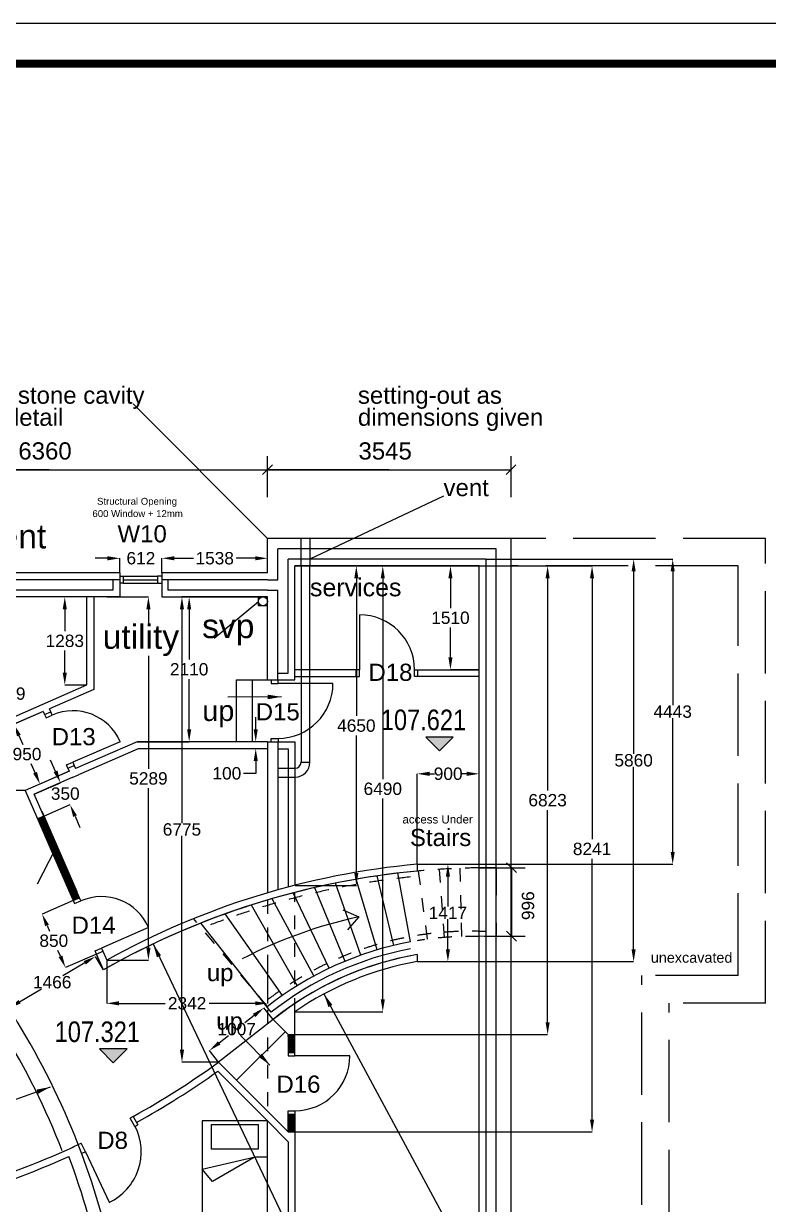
# Model space of a CAD drawing. Header units: millimetres. Extents: x 0 to 51125, y 837 to 28055.
# Drawn here: x 28998 to 39841, y 10417 to 27609 of the extents above; entities that cross this region are included whole.
import ezdxf

# ---------------------------------------------------------------- set-up
doc = ezdxf.new("R2010")
doc.units = ezdxf.units.MM
for name, pattern in [('DASHDOT', [16, 12, -4]), ('DOT', [16, 4, -4, 4, -4]), ('HIDDEN', [16, 2, -2, 2, -2, 2, -2, 2, -2])]:
    doc.linetypes.add(name, pattern=pattern)
for name, color, linetype, true_color in [('1', 7, 'Continuous', 0xffffff), ('NEW_LGF', 7, 'Continuous', 0xffffff), ('Spot Heights', 7, 'Continuous', 0xffffff)]:
    doc.layers.add(name, color=color, linetype=linetype, true_color=true_color)
for name, color, linetype in [('Bathrooms', 7, 'Continuous'), ('Dimensions2', 230, 'Continuous'), ('Services', 230, 'Continuous'), ('TitleBlock', 7, 'Continuous')]:
    doc.layers.add(name, color=color, linetype=linetype)
doc.styles.add('ARIALN', font='ARIALN.TTF', dxfattribs={"height": 0.2})
doc.styles.add('Roman', font='romans')
doc.styles.get("Standard").update_dxf_attribs({"font": 'arial.ttf'})
doc.dimstyles.new('Arch', dxfattribs={"dimtxt": 180, "dimasz": 180, "dimexe": 0.18, "dimexo": 0.0625, "dimgap": 2, "dimtad": 0, "dimtih": 1, "dimtoh": 1, "dimdec": 0, "dimzin": 0, "dimdsep": 46, "dimtxsty": 'Standard', "dimcen": 0.09, "dimadec": 0, "dimazin": 0, "dimtfac": 1, "dimtdec": 4, "dimtofl": 0, "dimtmove": 0, "dimatfit": 3, "dimfxl": 1, "dimtolj": 1, "dimtzin": 0, "dimarcsym": 0})
doc.dimstyles.new('ISO-25', dxfattribs={"dimtxt": 2.5, "dimasz": 2.5, "dimexe": 1.25, "dimexo": 0.625, "dimtad": 1, "dimtxsty": 'Standard', "dimcen": 2.5, "dimadec": 0, "dimazin": 0, "dimtfac": 1, "dimtmove": 0, "dimatfit": 3, "dimfxl": 1, "dimarcsym": 0})

# ---------------------------------------------------------------- blocks, each defined once
blk = doc.blocks.new('6CC99277')
at = {"layer": 'Spot Heights', "linetype": 'Continuous', "ltscale": 100}
blk.add_hatch(color=15, dxfattribs=at).paths.add_polyline_path([(776, 200), (1176, 200), (976, 0)])
at = {"layer": 'Spot Heights', "color": 2, "linetype": 'Continuous', "ltscale": 100}
for p, q in [((776, 200), (976, 0)), ((1176, 200), (776, 200)), ((976, 0), (1176, 200))]:
    blk.add_line(p, q, dxfattribs=at)
at = {"layer": 'Spot Heights', "color": 15, "linetype": 'Continuous', "ltscale": 100, "style": 'ARIALN'}
blk.add_text('107.321', height=300, rotation=359.9494, dxfattribs=at).set_placement((122, 301))
blk = doc.blocks.new('8D348670')
at = {"layer": 'Spot Heights', "linetype": 'Continuous', "ltscale": 100}
blk.add_hatch(color=15, dxfattribs=at).paths.add_polyline_path([(776, 200), (1176, 200), (976, 0)])
at = {"layer": 'Spot Heights', "color": 2, "linetype": 'Continuous', "ltscale": 100}
for p, q in [((776, 200), (976, 0)), ((1176, 200), (776, 200)), ((976, 0), (1176, 200))]:
    blk.add_line(p, q, dxfattribs=at)
at = {"layer": 'Spot Heights', "color": 15, "linetype": 'Continuous', "ltscale": 100, "style": 'ARIALN'}
blk.add_text('107.621', height=300, rotation=359.9494, dxfattribs=at).set_placement((122, 301))
blk = doc.blocks.new('52ED8204')
at = {"layer": 'NEW_LGF', "color": 3, "linetype": 'Continuous', "ltscale": 100}
for p, q in [((0, 292), (229, 191)), ((229, 191), (68, 0))]:
    blk.add_line(p, q, dxfattribs=at)
blk = doc.blocks.new('67AC3639')
at = {"layer": '1', "color": 1, "linetype": 'DOT', "ltscale": 100}
for p, q in [((3700, 1860), (3950, 1861)), ((3700, 860), (3700, 1860)), ((3950, 1861), (3950, 865)), ((3950, 865), (3700, 860))]:
    blk.add_line(p, q, dxfattribs=at)
at = {"layer": '1', "color": 2, "linetype": 'Continuous', "ltscale": 100}
blk.add_line((0, 1188), (832, 0), dxfattribs=at)
at = {"layer": '1', "color": 1, "linetype": 'DOT', "ltscale": 100}
for start, end in [(89.559, 90.8145), (89.559, 90.8145), (88.3032, 88.4791), (88.3032, 88.4791)]:
    blk.add_arc((3862, -9547), 11409, start, end, dxfattribs=at)
blk = doc.blocks.new('210E661A')
at = {"layer": 'NEW_LGF', "color": 2, "linetype": 'Continuous', "ltscale": 100}
for p, q in [((2561, 909), (2257, 1938)), ((2803, 973), (2560, 1987)), ((3047, 1025), (2863, 2027)), ((1861, 641), (1340, 1737)), ((1647, 1814), (2090, 742)), ((2323, 832), (1953, 1881)), ((1397, 388), (733, 1559)), ((1638, 528), (1030, 1651)), ((1017, 0), (0, 1291))]:
    blk.add_line(p, q, dxfattribs=at)
for radius, start in [(4780, 100.496), (4780, 100.496), (4680, 100.7229), (4680, 100.7229)]:
    blk.add_arc((3915, -3676), radius, start, 128.236, dxfattribs=at)
blk = doc.blocks.new('64B1ADD3')
at = {"layer": 'NEW_LGF', "color": 2, "linetype": 'Continuous', "ltscale": 100}
for p, q in [((792, 883), (0, 261)), ((260, 0), (968, 705))]:
    blk.add_line(p, q, dxfattribs=at)
blk = doc.blocks.new('CF24E456')
at = {"layer": 'NEW_LGF', "color": 2, "linetype": 'Continuous', "ltscale": 100}
for p, q in [((0, 0), (0, 900)), ((0, 900), (425, 900)), ((225, 900), (225, 0))]:
    blk.add_line(p, q, dxfattribs=at)
blk = doc.blocks.new('D0E2C167')
at = {"layer": 'NEW_LGF', "color": 1, "linetype": 'HIDDEN', "ltscale": 100}
for p, q in [((399, 48), (322, 1038)), ((649, 61), (624, 1054)), ((150, 22), (20, 1017))]:
    blk.add_line(p, q, dxfattribs=at)
for centre, radius, start, end in [((1062, -10347), 11409, 90.8145, 95.3421), ((1062, -10347), 11409, 90.8145, 95.3421), ((771, -4718), 4780, 88.4186, 99.2794), ((771, -4718), 4780, 88.4186, 99.2794)]:
    blk.add_arc(centre, radius, start, end, dxfattribs=at)
blk = doc.blocks.new('3A1BD571')
at = {"layer": 'NEW_LGF', "color": 2, "linetype": 'Continuous', "ltscale": 100}
for radius in [10846, 10846, 11096, 11096]:
    blk.add_arc((-9235, -3934), radius, 21.2685, 31.6241, dxfattribs=at)
blk = doc.blocks.new('2B36C94F')
at = {"layer": 'NEW_LGF', "color": 3, "linetype": 'Continuous', "ltscale": 100}
for p, q in [((890, 100), (0, 100)), ((0, 0), (890, 0)), ((890, 0), (890, 100)), ((1790, 0), (1790, 100)), ((1790, 100), (2680, 100)), ((2680, 0), (1790, 0))]:
    blk.add_line(p, q, dxfattribs=at)
blk = doc.blocks.new('5938C949')
at = {"layer": 'NEW_LGF', "color": 1, "linetype": 'HIDDEN', "ltscale": 100}
for p, q in [((400, 1449), (400, 3187)), ((0, 3076), (0, 0))]:
    blk.add_line(p, q, dxfattribs=at)
blk = doc.blocks.new('FBBECF31')
at = {"layer": 'NEW_LGF', "color": 2, "linetype": 'Continuous', "ltscale": 100}
for p, q in [((802, 1250), (758, 1226)), ((826, 1103), (758, 1226)), ((826, 1103), (870, 1128)), ((0, 840), (45, 861)), ((105, 734), (45, 861)), ((105, 734), (50, 709))]:
    blk.add_line(p, q, dxfattribs=at)
at = {"layer": 'NEW_LGF', "color": 4, "linetype": 'Continuous', "ltscale": 100}
blk.add_line((105, 734), (448, 0), dxfattribs=at)
at = {"layer": 'NEW_LGF', "color": 2, "linetype": 'Continuous', "ltscale": 100}
blk.add_arc((105, 734), 811, 295.0515, 27.0926, dxfattribs=at)
blk.add_arc((105, 734), 811, 295.0515, 27.0926, dxfattribs=at)
blk = doc.blocks.new('7E48B410')
at = {"layer": 'NEW_LGF', "color": 2, "linetype": 'Continuous', "ltscale": 100}
blk.add_line((6, 3), (0, 0), dxfattribs=at)
blk = doc.blocks.new('*D85')
at = {"layer": 'Defpoints', "color": 0}
for p in [(29284, 17594), (29663, 16723), (29236, 16537)]:
    blk.add_point(p, dxfattribs=at)
at = {"layer": 'Dimensions2', "color": 0, "lineweight": -2}
for p, q in [((29284, 17594), (28857, 17407)), ((28929, 17242), (28985, 17114)), ((29164, 16702), (29108, 16830)), ((29663, 16723), (29236, 16537))]:
    blk.add_line(p, q, dxfattribs=at)
at = {"layer": 'Dimensions2', "color": 0}
for points in [[(28956, 17254), (28901, 17231), (28857, 17408)], [(29137, 16690), (29192, 16714), (29236, 16537)]]:
    blk.add_solid(points, dxfattribs=at)
at = {"layer": 'Dimensions2', "color": 0, "insert": (29047, 16972), "char_height": 180, "attachment_point": 5}
blk.add_mtext('\\A1;950', dxfattribs=at)
blk = doc.blocks.new('*D86')
at = {"layer": 'Defpoints', "color": 0}
for p in [(29919, 19262), (29597, 17979), (29919, 17979)]:
    blk.add_point(p, dxfattribs=at)
at = {"layer": 'Dimensions2', "color": 0, "lineweight": -2}
for p, q in [((29919, 19262), (29597, 19262)), ((29597, 19082), (29597, 18763)), ((29597, 18159), (29597, 18479)), ((29919, 17979), (29597, 17979))]:
    blk.add_line(p, q, dxfattribs=at)
at = {"layer": 'Dimensions2', "color": 0}
for points in [[(29627, 19082), (29567, 19082), (29597, 19262)], [(29567, 18159), (29627, 18159), (29597, 17979)]]:
    blk.add_solid(points, dxfattribs=at)
at = {"layer": 'Dimensions2', "color": 0, "insert": (29597, 18621), "char_height": 180, "attachment_point": 5}
blk.add_mtext('\\A1;1283', dxfattribs=at)
blk = doc.blocks.new('*D90')
at = {"layer": 'Defpoints', "color": 0}
for p in [(32377, 17052), (32549, 17152), (32549, 17052)]:
    blk.add_point(p, dxfattribs=at)
at = {"layer": 'Dimensions2', "color": 0, "lineweight": -2}
for p, q in [((32377, 17332), (32377, 17512)), ((32549, 17152), (32377, 17152)), ((32549, 17052), (32377, 17052)), ((32377, 16872), (32377, 16692)), ((32377, 16692), (32197, 16692))]:
    blk.add_line(p, q, dxfattribs=at)
at = {"layer": 'Dimensions2', "color": 0}
for points in [[(32347, 17332), (32407, 17332), (32377, 17152)], [(32407, 16872), (32347, 16872), (32377, 17052)]]:
    blk.add_solid(points, dxfattribs=at)
at = {"layer": 'Dimensions2', "color": 0, "insert": (31957, 16692), "char_height": 180, "attachment_point": 5}
blk.add_mtext('\\A1;100', dxfattribs=at)
blk = doc.blocks.new('*D105')
at = {"layer": 'Defpoints', "color": 0}
for p in [(31011, 19824), (30399, 19612), (31011, 19612)]:
    blk.add_point(p, dxfattribs=at)
at = {"layer": 'Services', "color": 0, "lineweight": -2}
for p, q in [((30219, 19824), (30039, 19824)), ((30399, 19612), (30399, 19824)), ((31011, 19612), (31011, 19824)), ((31191, 19824), (31371, 19824))]:
    blk.add_line(p, q, dxfattribs=at)
at = {"layer": 'Services', "color": 0}
for points in [[(30219, 19794), (30219, 19854), (30399, 19824)], [(31191, 19854), (31191, 19794), (31011, 19824)]]:
    blk.add_solid(points, dxfattribs=at)
at = {"layer": 'Services', "color": 0, "insert": (30705, 19824), "char_height": 180, "attachment_point": 5}
blk.add_mtext('\\A1;612', dxfattribs=at)
blk = doc.blocks.new('*D106')
at = {"layer": 'Defpoints', "color": 0}
for p in [(32549, 19824), (31011, 19612), (32549, 19612)]:
    blk.add_point(p, dxfattribs=at)
at = {"layer": 'Services', "color": 0, "lineweight": -2}
for p, q in [((31011, 19612), (31011, 19824)), ((31191, 19824), (31470, 19824)), ((32369, 19824), (32090, 19824)), ((32549, 19612), (32549, 19824))]:
    blk.add_line(p, q, dxfattribs=at)
at = {"layer": 'Services', "color": 0}
for points in [[(31191, 19854), (31191, 19794), (31011, 19824)], [(32369, 19794), (32369, 19854), (32549, 19824)]]:
    blk.add_solid(points, dxfattribs=at)
at = {"layer": 'Services', "color": 0, "insert": (31780, 19824), "char_height": 180, "attachment_point": 5}
blk.add_mtext('\\A1;1538', dxfattribs=at)
blk = doc.blocks.new('*D118')
at = {"layer": 'Defpoints', "color": 0}
for p in [(29919, 19262), (28745, 16443), (29022, 16443)]:
    blk.add_point(p, dxfattribs=at)
at = {"layer": 'Dimensions2', "color": 0, "lineweight": -2}
for p, q in [((29919, 19262), (28745, 19262)), ((28745, 19082), (28745, 17995)), ((28745, 16623), (28745, 17711)), ((29022, 16443), (28745, 16443))]:
    blk.add_line(p, q, dxfattribs=at)
at = {"layer": 'Dimensions2', "color": 0}
for points in [[(28775, 19082), (28715, 19082), (28745, 19262)], [(28715, 16623), (28775, 16623), (28745, 16443)]]:
    blk.add_solid(points, dxfattribs=at)
at = {"layer": 'Dimensions2', "color": 0, "insert": (28745, 17853), "char_height": 180, "attachment_point": 5}
blk.add_mtext('\\A1;2819', dxfattribs=at)
blk = doc.blocks.new('*D122')
at = {"layer": 'Defpoints', "color": 0}
for p in [(35629, 19712), (35212, 18202), (35629, 18202)]:
    blk.add_point(p, dxfattribs=at)
at = {"layer": 'Dimensions2', "color": 0, "lineweight": -2}
for p, q in [((35629, 19712), (35211, 19712)), ((35212, 19532), (35212, 19099)), ((35212, 18382), (35212, 18815)), ((35629, 18202), (35211, 18202))]:
    blk.add_line(p, q, dxfattribs=at)
at = {"layer": 'Dimensions2', "color": 0}
for points in [[(35242, 19532), (35182, 19532), (35212, 19712)], [(35182, 18382), (35242, 18382), (35212, 18202)]]:
    blk.add_solid(points, dxfattribs=at)
at = {"layer": 'Dimensions2', "color": 0, "insert": (35212, 18957), "char_height": 180, "attachment_point": 5}
blk.add_mtext('\\A1;1510', dxfattribs=at)
blk = doc.blocks.new('*D128')
at = {"layer": 'Defpoints', "color": 0}
for p in [(31011, 19262), (30649, 17152), (31408, 17152)]:
    blk.add_point(p, dxfattribs=at)
at = {"layer": 'Dimensions2', "color": 0, "lineweight": -2}
for p, q in [((31011, 19262), (31408, 19262)), ((31408, 19082), (31408, 18349)), ((31408, 17332), (31408, 18065)), ((30649, 17152), (31408, 17152))]:
    blk.add_line(p, q, dxfattribs=at)
at = {"layer": 'Dimensions2', "color": 0}
for points in [[(31438, 19082), (31378, 19082), (31408, 19262)], [(31378, 17332), (31438, 17332), (31408, 17152)]]:
    blk.add_solid(points, dxfattribs=at)
at = {"layer": 'Dimensions2', "color": 0, "insert": (31408, 18207), "char_height": 180, "attachment_point": 5}
blk.add_mtext('\\A1;2110', dxfattribs=at)
blk = doc.blocks.new('Architectural Title Block')
blk.add_line((34.5, 23), (0, 23))
at = {"const_width": 0.1}
blk.add_lwpolyline([(1.5, 0.5), (33, 0.5, 0.4142136), (34, 1.5), (34, 21.5, 0.4142136), (33, 22.5), (1.5, 22.5, 0.4142136), (0.5, 21.5), (0.5, 1.5, 0.4142136)], format="xyb", close=True, dxfattribs=at)
at = {"color": 0, "style": 'Roman', "flags": 8}
for tag, p in [('FNAME', (-0.05, 6)), ('REVDATE', (-0.05, 3)), ('USER', (-0.05, 0))]:
    blk.add_attdef(tag, p, '', height=0.15, rotation=90, dxfattribs=at)
blk = doc.blocks.new('*D141')
at = {"layer": 'Defpoints', "color": 0}
for p in [(29719, 14842), (30059, 14062), (29606, 13865)]:
    blk.add_point(p, dxfattribs=at)
at = {"layer": 'Dimensions2', "color": 0, "lineweight": -2}
for p, q in [((29719, 14842), (29267, 14644)), ((29339, 14479), (29375, 14397)), ((29534, 14030), (29498, 14113)), ((30059, 14062), (29606, 13865))]:
    blk.add_line(p, q, dxfattribs=at)
at = {"layer": 'Dimensions2', "color": 0}
for points in [[(29366, 14491), (29311, 14467), (29267, 14644)], [(29507, 14018), (29562, 14042), (29606, 13865)]]:
    blk.add_solid(points, dxfattribs=at)
at = {"layer": 'Dimensions2', "color": 0, "insert": (29437, 14255), "char_height": 180, "attachment_point": 5}
blk.add_mtext('\\A1;850', dxfattribs=at)
blk = doc.blocks.new('*D143')
at = {"layer": 'Defpoints', "color": 0}
for p in [(29153, 16391), (29674, 16236), (29293, 16070)]:
    blk.add_point(p, dxfattribs=at)
at = {"layer": 'Dimensions2', "color": 0, "lineweight": -2}
for p, q in [((29462, 16722), (29391, 16887)), ((29153, 16391), (29535, 16557)), ((29293, 16070), (29674, 16237)), ((29746, 16071), (29818, 15906))]:
    blk.add_line(p, q, dxfattribs=at)
at = {"layer": 'Dimensions2', "color": 0}
for points in [[(29435, 16710), (29490, 16734), (29534, 16557)], [(29774, 16083), (29719, 16059), (29674, 16236)]]:
    blk.add_solid(points, dxfattribs=at)
at = {"layer": 'Dimensions2', "color": 0, "insert": (29604, 16397), "char_height": 180, "attachment_point": 5}
blk.add_mtext('\\A1;350', dxfattribs=at)
blk = doc.blocks.new('*D144')
at = {"layer": 'Defpoints', "color": 0}
for p in [(32949, 19712), (32949, 15062), (33842, 15062)]:
    blk.add_point(p, dxfattribs=at)
at = {"layer": 'Dimensions2', "color": 0, "lineweight": -2}
for p, q in [((32949, 19712), (33842, 19712)), ((33842, 19532), (33842, 17529)), ((33842, 15242), (33842, 17245)), ((32949, 15062), (33842, 15062))]:
    blk.add_line(p, q, dxfattribs=at)
at = {"layer": 'Dimensions2', "color": 0}
for points in [[(33872, 19532), (33812, 19532), (33842, 19712)], [(33812, 15242), (33872, 15242), (33842, 15062)]]:
    blk.add_solid(points, dxfattribs=at)
at = {"layer": 'Dimensions2', "color": 0, "insert": (33842, 17387), "char_height": 180, "attachment_point": 5}
blk.add_mtext('\\A1;4650', dxfattribs=at)
blk = doc.blocks.new('*D145')
at = {"layer": 'Defpoints', "color": 0}
for p in [(32949, 19712), (32949, 13222), (34227, 13222)]:
    blk.add_point(p, dxfattribs=at)
at = {"layer": 'Dimensions2', "color": 0, "lineweight": -2}
for p, q in [((32949, 19712), (34227, 19712)), ((34227, 19532), (34227, 16609)), ((34227, 13402), (34227, 16325)), ((32949, 13222), (34227, 13222))]:
    blk.add_line(p, q, dxfattribs=at)
at = {"layer": 'Dimensions2', "color": 0}
for points in [[(34257, 19532), (34197, 19532), (34227, 19712)], [(34197, 13402), (34257, 13402), (34227, 13222)]]:
    blk.add_solid(points, dxfattribs=at)
at = {"layer": 'Dimensions2', "color": 0, "insert": (34227, 16467), "char_height": 180, "attachment_point": 5}
blk.add_mtext('\\A1;6490', dxfattribs=at)
blk = doc.blocks.new('*D146')
at = {"layer": 'Defpoints', "color": 0}
for p in [(32949, 19712), (32949, 12889), (36627, 12889)]:
    blk.add_point(p, dxfattribs=at)
at = {"layer": 'Dimensions2', "color": 0, "lineweight": -2}
for p, q in [((32949, 19712), (36627, 19712)), ((36627, 19532), (36627, 16442)), ((36627, 13069), (36627, 16159)), ((32949, 12889), (36627, 12889))]:
    blk.add_line(p, q, dxfattribs=at)
at = {"layer": 'Dimensions2', "color": 0}
for points in [[(36657, 19532), (36597, 19532), (36627, 19712)], [(36597, 13069), (36657, 13069), (36627, 12889)]]:
    blk.add_solid(points, dxfattribs=at)
at = {"layer": 'Dimensions2', "color": 0, "insert": (36627, 16301), "char_height": 180, "attachment_point": 5}
blk.add_mtext('\\A1;6823', dxfattribs=at)
blk = doc.blocks.new('*D147')
at = {"layer": 'Defpoints', "color": 0}
for p in [(32949, 19712), (32949, 11471), (37274, 11471)]:
    blk.add_point(p, dxfattribs=at)
at = {"layer": 'Dimensions2', "color": 0, "lineweight": -2}
for p, q in [((32949, 19712), (37274, 19712)), ((37274, 19532), (37274, 15734)), ((37274, 11651), (37274, 15450)), ((32949, 11471), (37274, 11471))]:
    blk.add_line(p, q, dxfattribs=at)
at = {"layer": 'Dimensions2', "color": 0}
for points in [[(37304, 19532), (37244, 19532), (37274, 19712)], [(37244, 11651), (37304, 11651), (37274, 11471)]]:
    blk.add_solid(points, dxfattribs=at)
at = {"layer": 'Dimensions2', "color": 0, "insert": (37274, 15592), "char_height": 180, "attachment_point": 5}
blk.add_mtext('\\A1;8241', dxfattribs=at)
blk = doc.blocks.new('*D148')
at = {"layer": 'Defpoints', "color": 0}
for p in [(30207, 19262), (30815, 19262), (30207, 13973)]:
    blk.add_point(p, dxfattribs=at)
at = {"layer": 'Dimensions2', "color": 0, "lineweight": -2}
for p, q in [((30207, 19262), (30815, 19262)), ((30815, 19082), (30815, 18858)), ((30815, 18402), (30815, 17154)), ((30815, 17150), (30815, 17052)), ((30815, 17048), (30815, 16760)), ((30815, 14458), (30815, 16476)), ((30815, 14448), (30815, 14454)), ((30815, 14289), (30815, 14444)), ((30815, 14178), (30815, 14286)), ((30815, 14153), (30815, 14174)), ((30207, 13973), (30414, 13973)), ((30418, 13973), (30815, 13973))]:
    blk.add_line(p, q, dxfattribs=at)
at = {"layer": 'Dimensions2', "color": 0}
for points in [[(30845, 19082), (30785, 19082), (30815, 19262)], [(30785, 14153), (30845, 14153), (30815, 13973)]]:
    blk.add_solid(points, dxfattribs=at)
at = {"layer": 'Dimensions2', "color": 0, "insert": (30815, 16618), "char_height": 180, "attachment_point": 5}
blk.add_mtext('\\A1;5289', dxfattribs=at)
blk = doc.blocks.new('*D149')
at = {"layer": 'Defpoints', "color": 0}
for p in [(30207, 13973), (32549, 13973), (32549, 13344)]:
    blk.add_point(p, dxfattribs=at)
at = {"layer": 'Dimensions2', "color": 0, "lineweight": -2}
for p, q in [((30207, 13973), (30207, 13344)), ((32549, 13973), (32549, 13344)), ((30387, 13344), (31059, 13344)), ((32369, 13344), (31697, 13344))]:
    blk.add_line(p, q, dxfattribs=at)
at = {"layer": 'Dimensions2', "color": 0}
for points in [[(30387, 13374), (30387, 13314), (30207, 13344)], [(32369, 13314), (32369, 13374), (32549, 13344)]]:
    blk.add_solid(points, dxfattribs=at)
at = {"layer": 'Dimensions2', "color": 0, "insert": (31378, 13344), "char_height": 180, "attachment_point": 5}
blk.add_mtext('\\A1;2342', dxfattribs=at)
blk = doc.blocks.new('pro10cam')
for p, q in [((-950, -700), (-180, -520)), ((-180, -520), (-800, -880)), ((-180, -520), (0, -520)), ((-800, -880), (-950, -700))]:
    blk.add_line(p, q)
for points in [[(-950, -2000), (0, -2000), (0, 0), (-950, 0)], [(-135, -50), (-135, -410), (-815, -410), (-815, -50)]]:
    blk.add_lwpolyline(points, close=True)
at = {"flags": 9}
blk.add_attdef('COPYRIGHT', (0, 0), '', height=0.001, dxfattribs=at)
blk = doc.blocks.new('*D151')
at = {"layer": 'Defpoints', "color": 0}
for p in [(35729, 19812), (38448, 19812), (34729, 15370)]:
    blk.add_point(p, dxfattribs=at)
at = {"layer": 'Dimensions2', "color": 0, "lineweight": -2}
for p, q in [((35729, 19812), (38448, 19812)), ((38448, 19632), (38448, 17685)), ((38448, 15550), (38448, 17497)), ((34729, 15370), (38448, 15370))]:
    blk.add_line(p, q, dxfattribs=at)
at = {"layer": 'Dimensions2', "color": 0}
for points in [[(38478, 19632), (38418, 19632), (38448, 19812)], [(38418, 15550), (38478, 15550), (38448, 15370)]]:
    blk.add_solid(points, dxfattribs=at)
at = {"layer": 'Dimensions2', "color": 0, "insert": (38448, 17591), "char_height": 180, "attachment_point": 5}
blk.add_mtext('\\A1;4443', dxfattribs=at)
blk = doc.blocks.new('*D152')
at = {"layer": 'Defpoints', "color": 0}
for p in [(35629, 16686), (34729, 15370), (35629, 15370)]:
    blk.add_point(p, dxfattribs=at)
at = {"layer": 'Dimensions2', "color": 0, "lineweight": -2}
for p, q in [((34729, 15370), (34729, 16687)), ((34909, 16686), (34978, 16686)), ((35449, 16686), (35379, 16686)), ((35629, 15370), (35629, 16687))]:
    blk.add_line(p, q, dxfattribs=at)
at = {"layer": 'Dimensions2', "color": 0}
for points in [[(34909, 16716), (34909, 16656), (34729, 16686)], [(35449, 16656), (35449, 16716), (35629, 16686)]]:
    blk.add_solid(points, dxfattribs=at)
at = {"layer": 'Dimensions2', "color": 0, "insert": (35179, 16686), "char_height": 180, "attachment_point": 5}
blk.add_mtext('\\A1;900', dxfattribs=at)
blk = doc.blocks.new('*D153')
at = {"layer": 'Defpoints', "color": 0}
for p in [(30043, 14027), (30159, 13832), (28901, 13081)]:
    blk.add_point(p, dxfattribs=at)
at = {"layer": 'Dimensions2', "color": 0, "lineweight": -2}
for p, q in [((29889, 13934), (29571, 13745)), ((30159, 13832), (30043, 14027)), ((28939, 13368), (29257, 13557)), ((28901, 13081), (28785, 13276))]:
    blk.add_line(p, q, dxfattribs=at)
at = {"layer": 'Dimensions2', "color": 0}
for points in [[(29904, 13909), (29873, 13960), (30043, 14027)], [(28924, 13393), (28955, 13342), (28785, 13275)]]:
    blk.add_solid(points, dxfattribs=at)
at = {"layer": 'Dimensions2', "color": 0, "insert": (29414, 13651), "char_height": 180, "attachment_point": 5}
blk.add_mtext('\\A1;1466', dxfattribs=at)
blk = doc.blocks.new('*D154')
at = {"layer": 'Defpoints', "color": 0}
for p in [(34729, 15370), (34729, 13952), (35175, 13952)]:
    blk.add_point(p, dxfattribs=at)
at = {"layer": 'Dimensions2', "color": 0, "lineweight": -2}
for p, q in [((34729, 15370), (35176, 15370)), ((35175, 15190), (35175, 14753)), ((35175, 14132), (35175, 14569)), ((34729, 13952), (35176, 13952))]:
    blk.add_line(p, q, dxfattribs=at)
at = {"layer": 'Dimensions2', "color": 0}
for points in [[(35205, 15190), (35145, 15190), (35175, 15370)], [(35145, 14132), (35205, 14132), (35175, 13952)]]:
    blk.add_solid(points, dxfattribs=at)
at = {"layer": 'Dimensions2', "color": 0, "insert": (35175, 14661), "char_height": 180, "attachment_point": 5}
blk.add_mtext('\\A1;1417', dxfattribs=at)
blk = doc.blocks.new('*D155')
at = {"layer": 'Defpoints', "color": 0}
for p in [(35729, 19812), (37879, 19812), (34729, 13952)]:
    blk.add_point(p, dxfattribs=at)
at = {"layer": 'Dimensions2', "color": 0, "lineweight": -2}
for p, q in [((35729, 19812), (37879, 19812)), ((37879, 19632), (37879, 16976)), ((37879, 14132), (37879, 16788)), ((34729, 13952), (37879, 13952))]:
    blk.add_line(p, q, dxfattribs=at)
at = {"layer": 'Dimensions2', "color": 0}
for points in [[(37909, 19632), (37849, 19632), (37879, 19812)], [(37849, 14132), (37909, 14132), (37879, 13952)]]:
    blk.add_solid(points, dxfattribs=at)
at = {"layer": 'Dimensions2', "color": 0, "insert": (37879, 16882), "char_height": 180, "attachment_point": 5}
blk.add_mtext('\\A1;5860', dxfattribs=at)
blk = doc.blocks.new('*D156')
at = {"layer": 'Defpoints', "color": 0}
for p in [(32549, 19262), (31303, 12488), (31837, 12488)]:
    blk.add_point(p, dxfattribs=at)
at = {"layer": 'Dimensions2', "color": 0, "lineweight": -2}
for p, q in [((32549, 19262), (31303, 19262)), ((31303, 19082), (31303, 15969)), ((31303, 12668), (31303, 15781)), ((31837, 12488), (31303, 12488))]:
    blk.add_line(p, q, dxfattribs=at)
at = {"layer": 'Dimensions2', "color": 0}
for points in [[(31333, 19082), (31273, 19082), (31303, 19262)], [(31273, 12668), (31333, 12668), (31303, 12488)]]:
    blk.add_solid(points, dxfattribs=at)
at = {"layer": 'Dimensions2', "color": 0, "insert": (31303, 15875), "char_height": 180, "attachment_point": 5}
blk.add_mtext('\\A1;6775', dxfattribs=at)
blk = doc.blocks.new('*D157')
at = {"layer": 'Defpoints', "color": 0}
for p in [(32497, 13279), (32630, 13109), (31837, 12488)]:
    blk.add_point(p, dxfattribs=at)
at = {"layer": 'Dimensions2', "color": 0, "lineweight": -2}
for p, q in [((32630, 13109), (32496, 13279)), ((32355, 13168), (32220, 13062)), ((31846, 12769), (31980, 12874)), ((31837, 12488), (31704, 12658))]:
    blk.add_line(p, q, dxfattribs=at)
at = {"layer": 'Dimensions2', "color": 0}
for points in [[(32373, 13144), (32336, 13192), (32497, 13279)], [(31827, 12792), (31864, 12745), (31704, 12658)]]:
    blk.add_solid(points, dxfattribs=at)
at = {"layer": 'Dimensions2', "color": 0, "insert": (32100, 12968), "char_height": 180, "attachment_point": 5}
blk.add_mtext('\\A1;1007', dxfattribs=at)
blk = doc.blocks.new('089B8425')
at = {"layer": '1', "color": 9, "linetype": 'Continuous', "ltscale": 100}
blk.add_text('R4480', height=250, dxfattribs=at).set_placement((3711, 5509))
for points in [[(180, 10479), (5088, 180)], [(2667, 9751), (4791, 5809)]]:
    blk.add_leader(points, dimstyle='ISO-25', override={"dimasz": 200}, dxfattribs=at)
blk = doc.blocks.new('D3F3C72A')
at = {"layer": 'NEW_LGF', "color": 3, "linetype": 'Continuous', "ltscale": 100}
blk.add_arc((3362, -4735), 6870, 102.2865, 117.3766, dxfattribs=at)
blk.add_arc((3362, -4735), 6870, 102.2865, 117.3766, dxfattribs=at)
blk.add_leader([(608, -180), (180, 250)], dimstyle='ISO-25', override={"dimasz": 200}, dxfattribs=at)

msp = doc.modelspace()

# ---------------------------------------------------------------- hatches: boundary and pattern name
at = {"layer": 'NEW_LGF'}
h = msp.add_hatch(dxfattribs=at)
h.set_pattern_fill('ANSI31', color=5, style=0)
h.paths.add_polyline_path([(29811.2, 14881.6), (29293.1, 16070.5), (29201.5, 16030.5), (29719.5, 14841.7)])
h.paths.add_polyline_path([(29193.2, 14391.7), (29680, 14391.7), (29680, 14117.9), (29193.2, 14117.9)], flags=9)
h = msp.add_hatch(dxfattribs=at)
h.set_pattern_fill('ANSI31', color=5, style=0)
h.paths.add_polyline_path([(32948.7, 12630.2), (32948.7, 12888.9), (32848.7, 12888.9), (32848.7, 12630.2), (32848.7, 12630.2), (32948.7, 12630.2)])
h.paths.add_polyline_path([(32948.7, 11471.4), (32948.7, 11730.1), (32948.7, 11730.2), (32848.7, 11730.2), (32848.7, 11730.1), (32848.7, 11471.4)])

# ---------------------------------------------------------------- linework, layer by layer
at = {"layer": '1', "color": 2, "linetype": 'Continuous', "ltscale": 100}
for p, q in [((32548.7, 19512.2), (32698.7, 19512.2)), ((32548.7, 19362.2), (32698.7, 19362.2))]:
    msp.add_line(p, q, dxfattribs=at)
at = {"layer": '1', "color": 4, "linetype": 'Continuous', "ltscale": 100}
for p, q in [((32418.7, 19132.2), (32418.7, 19262.2)), ((32548.7, 19132.2), (32418.7, 19132.2))]:
    msp.add_line(p, q, dxfattribs=at)
msp.add_circle((32483.7, 19197.2), 65, dxfattribs=at)
msp.add_arc((32483.7, 19197.2), 65, 0, 0, dxfattribs=at)
at = {"layer": 'Bathrooms', "color": 2, "linetype": 'DOT', "ltscale": 100}
for p, q in [((33036.7, 19712.2), (33036.7, 20112.2)), ((33166.7, 20112.2), (33166.7, 19712.2)), ((33166.7, 19712.2), (33036.7, 19712.2)), ((32698.7, 16768.5), (32948.7, 16768.5)), ((32698.7, 16638.5), (32948.7, 16638.5))]:
    msp.add_line(p, q, dxfattribs=at)
at = {"layer": 'Bathrooms', "color": 2, "linetype": 'Continuous', "ltscale": 100}
for p, q in [((33036.7, 19712.2), (33036.7, 16856.5)), ((33166.7, 16856.5), (33166.7, 19712.2)), ((33036.7, 16856.5), (33166.7, 16856.5))]:
    msp.add_line(p, q, dxfattribs=at)
for radius in [88, 218]:
    msp.add_arc((32948.7, 16856.5), radius, 270, 0, dxfattribs=at)
at = {"layer": 'Dimensions2'}
for p, q in [((32848.7, 12888.9), (32948.7, 12888.9)), ((32848.7, 11471.4), (32948.7, 11471.4))]:
    msp.add_line(p, q, dxfattribs=at)
at = {"layer": 'NEW_LGF', "color": 1, "linetype": 'Continuous', "ltscale": 100}
for p, q in [((30592.7, 22074.2), (32548.7, 20112.2)), ((35111.4, 20728.5), (33166.7, 19812.2)), ((30448.7, 19562.2), (30948.7, 19562.2)), ((30448.7, 19462.2), (30948.7, 19462.2)), ((31773.7, 18662.2), (32418.7, 19197.2)), ((33888.7, 19002), (33888.7, 19002)), ((32523.7, 18052), (32548.7, 18052)), ((32548.7, 17152), (32523.7, 17152))]:
    msp.add_line(p, q, dxfattribs=at)
at = {"layer": 'NEW_LGF', "color": 4, "linetype": 'Continuous', "ltscale": 100}
for p, q in [((32619.5, 21183.1), (32478, 21041.7)), ((32478, 21041.5), (32619.5, 21182.9)), ((36164.5, 21182.9), (36023, 21041.5)), ((36093.7, 20112.2), (32548.7, 20112.2)), ((32548.7, 19612.2), (32548.7, 20112.2)), ((36093.7, 6812.2), (36093.7, 20112.2)), ((30398.7, 19612.2), (27548.7, 19612.2)), ((30398.7, 19612.2), (30398.7, 19262.2)), ((32548.7, 19612.2), (31010.7, 19612.2)), ((31010.7, 19612.2), (31010.7, 19262.2)), ((35628.7, 19712.2), (32948.7, 19712.2)), ((32948.7, 18052), (32948.7, 19712.2)), ((35628.7, 7212.2), (35628.7, 19712.2)), ((30398.7, 19262.2), (27548.7, 19262.2)), ((31010.7, 19262.2), (32548.7, 19262.2)), ((32548.7, 18052), (32548.7, 19262.2)), ((33888.7, 19002), (33888.7, 18202)), ((32548.7, 18052), (32948.7, 18052)), ((33501.7, 18002), (32701.7, 18002)), ((30402.7, 17153.9), (29715.2, 16854.3)), ((32548.7, 17152), (32948.7, 17152)), ((32548.7, 17152), (32548.7, 14952.6)), ((32948.7, 17152), (32948.7, 15062.3)), ((36030.1, 15389.1), (36171.5, 15247.7)), ((30818.3, 14447.8), (30130.7, 14148.2)), ((36171.5, 14251.6), (36030.1, 14393.1)), ((33748.7, 12580.2), (32948.7, 12580.2)), ((30594.8, 11697.6), (30662.9, 11575.3)), ((32548.7, 7662.2), (32548.7, 11631.1)), ((32948.7, 11371), (32948.7, 7212.2))]:
    msp.add_line(p, q, dxfattribs=at)
at = {"layer": 'NEW_LGF', "color": 2, "linetype": 'Continuous', "ltscale": 100}
for p, q in [((32548.8, 20712.4), (32548.8, 21312.4)), ((32548.8, 20712.2), (32548.8, 21312.2)), ((36093.8, 20712.2), (36093.8, 21312.2)), ((29368.8, 21112.4), (26188.8, 21112.4)), ((26188.8, 21112.4), (32548.8, 21112.4)), ((29368.8, 21112.4), (32548.8, 21112.4)), ((34321.3, 21112.2), (32548.8, 21112.2)), ((32548.8, 21112.2), (36093.8, 21112.2)), ((34321.3, 21112.2), (36093.8, 21112.2)), ((32698.7, 19512.2), (32698.7, 19962.2)), ((35878.7, 19962.2), (32698.7, 19962.2)), ((35878.7, 6962.2), (35878.7, 19962.2)), ((32848.7, 18152), (32848.7, 19812.2)), ((35728.7, 19812.2), (32848.7, 19812.2)), ((35728.7, 19812.2), (35728.7, 7112.2)), ((30398.7, 19512.2), (27548.7, 19512.2)), ((30298.7, 19512.2), (30298.7, 19362.2)), ((30398.7, 19562.2), (30448.7, 19562.2)), ((30448.7, 19462.2), (30398.7, 19462.2)), ((30448.7, 19562.2), (30448.7, 19462.2)), ((30448.7, 19512.2), (30948.7, 19512.2)), ((31010.7, 19562.2), (30948.7, 19562.2)), ((30948.7, 19562.2), (30948.7, 19462.2)), ((30948.7, 19462.2), (31010.7, 19462.2)), ((32548.7, 19512.2), (31010.7, 19512.2)), ((31098.7, 19512.2), (31098.7, 19362.2)), ((30298.7, 19362.2), (27648.7, 19362.2)), ((32548.7, 19362.2), (31098.7, 19362.2)), ((32698.7, 18052), (32698.7, 19362.2)), ((32601.7, 18052), (32601.7, 18002)), ((32698.7, 18152), (32848.7, 18152)), ((32701.7, 18002), (32701.7, 18052)), ((33888.7, 18202), (33838.7, 18202)), ((33838.7, 18102), (33888.7, 18102)), ((33888.7, 18102), (33888.7, 18202)), ((34688.7, 18102), (34688.7, 18202)), ((34688.7, 18202), (34738.7, 18202)), ((34738.7, 18102), (34688.7, 18102)), ((32601.7, 18002), (32701.7, 18002)), ((29303.9, 17547.8), (29323.9, 17501.9)), ((29323.9, 17501.9), (29415.6, 17541.9)), ((29415.6, 17541.9), (29395.6, 17587.7)), ((32601.7, 17152), (32601.7, 17202)), ((32601.7, 17202), (32701.7, 17202)), ((32701.7, 17202), (32701.7, 17152)), ((32698.7, 17152), (32698.7, 14995.6)), ((32698.7, 17052), (32848.7, 17052)), ((32848.7, 17052), (32848.7, 15036.3)), ((29623.5, 16814.4), (29715.2, 16854.3)), ((29715.2, 16854.3), (29735.1, 16808.5)), ((29643.5, 16768.5), (29623.5, 16814.4)), ((35700.8, 15318.4), (36300.8, 15318.4)), ((36100.8, 14820.4), (36100.8, 15318.4)), ((36100.8, 15318.4), (36100.8, 14322.4)), ((29719.5, 14841.7), (29739.5, 14795.9)), ((29739.5, 14795.9), (29831.1, 14835.8)), ((29831.1, 14835.8), (29811.2, 14881.6)), ((36100.8, 14820.4), (36100.8, 14322.4)), ((35700.8, 14322.4), (36300.8, 14322.4)), ((30039.1, 14108.3), (30130.7, 14148.2)), ((30059, 14062.5), (30039.1, 14108.3)), ((30130.7, 14148.2), (30150.7, 14102.4)), ((32848.7, 12630.2), (32848.7, 12580.2)), ((32848.7, 12580.2), (32948.7, 12580.2)), ((32948.7, 12580.2), (32948.7, 12630.2)), ((32848.7, 11730.2), (32848.7, 11780.2)), ((32848.7, 11780.2), (32948.7, 11780.2)), ((32948.7, 11780.2), (32948.7, 11730.2)), ((32548.7, 11631.1), (32848.7, 11329.7)), ((32848.7, 11329.7), (32848.7, 7112.2))]:
    msp.add_line(p, q, dxfattribs=at)
at = {"layer": 'NEW_LGF', "color": 3, "linetype": 'DASHDOT', "ltscale": 100}
for p, q in [((39798.7, 20112.2), (36093.7, 20112.2)), ((39798.7, 13347.2), (39798.7, 20112.2)), ((39398.7, 19712.2), (36093.7, 19712.2)), ((39398.7, 13747.2), (39398.7, 19712.2)), ((39398.7, 13747.2), (37998.7, 13747.2)), ((37998.7, 7212.2), (37998.7, 13747.2)), ((39798.7, 13347.2), (38398.7, 13347.2)), ((38398.7, 6812.2), (38398.7, 13347.2))]:
    msp.add_line(p, q, dxfattribs=at)
at = {"layer": 'NEW_LGF', "color": 3, "linetype": 'Continuous', "ltscale": 100}
for p, q in [((29918.7, 17979.3), (29918.7, 19262.2)), ((30018.7, 19262.2), (30018.7, 17913.8)), ((27019.2, 16715.8), (29918.7, 17979.3)), ((30018.7, 17913.8), (29375.6, 17633.5)), ((29283.9, 17593.6), (27954.6, 17014.4)), ((29283.9, 17593.6), (29303.9, 17547.8)), ((29303.9, 17547.8), (29395.6, 17587.7)), ((29395.6, 17587.7), (29375.6, 17633.5)), ((30648.7, 17152), (29755.1, 16762.6)), ((30664.8, 17049.9), (29795, 16670.9)), ((32548.7, 17152), (30648.7, 17152)), ((32548.7, 17052), (30664.8, 17049.9)), ((29663.4, 16722.7), (29021.7, 16443.1)), ((29643.5, 16768.5), (29735.1, 16808.5)), ((29663.4, 16722.7), (29643.5, 16768.5)), ((29735.1, 16808.5), (29755.1, 16762.6)), ((29703.4, 16631), (29153.3, 16391.3)), ((29703.4, 16631), (29795, 16670.9)), ((29021.7, 16443.1), (29719.5, 14841.7)), ((29811.2, 14881.6), (29153.3, 16391.3)), ((29170.9, 16100.7), (29530.4, 15275.7)), ((29293.1, 16070.5), (29201.5, 16030.5)), ((29262.5, 16140.7), (29771.2, 14973.3)), ((34728.7, 15369.6), (34728.7, 15269.2)), ((29719.5, 14841.7), (29811.2, 14881.6)), ((30059, 14062.5), (30150.7, 14102.4)), ((30150.7, 14102.4), (30206.9, 13973.3)), ((30159.4, 13832), (30059, 14062.5)), ((34728.7, 14053.8), (34728.7, 13952.3)), ((32848.7, 12888.9), (32629.9, 13108.7)), ((32948.7, 12630.2), (32948.7, 13222.1)), ((32848.7, 12888.9), (32848.7, 12630.2)), ((32848.7, 12630.2), (32948.7, 12630.2)), ((32848.7, 11471.4), (31837.3, 12487.5)), ((32548.7, 11631.1), (31826.4, 12356.7)), ((32848.7, 11471.4), (32848.7, 11730.2)), ((32848.7, 11730.2), (32948.7, 11730.2)), ((32948.7, 11730.2), (32948.7, 11371))]:
    msp.add_line(p, q, dxfattribs=at)
at = {"layer": 'NEW_LGF'}
msp.add_line((29200.2, 15082.1), (29450.9, 15573.2), dxfattribs=at)
at = {"layer": 'NEW_LGF', "color": 1, "linetype": 'HIDDEN', "ltscale": 100}
msp.add_line((32548.7, 13299.6), (31472.3, 14577.8), dxfattribs=at)
at = {"layer": 'NEW_LGF', "color": 2, "linetype": 'Continuous', "ltscale": 100}
for centre, radius, start, end in [((33888.7, 18202), 800, 0, 90), ((33888.7, 18202), 800, 0, 90), ((32701.7, 18002), 800, 270, 0), ((32701.7, 18002), 800, 270, 0), ((29715.2, 16854.3), 750, 23.54491, 113.54491), ((29715.2, 16854.3), 750, 23.54491, 113.54491), ((30130.7, 14148.2), 750, 23.54491, 113.54491), ((30130.7, 14148.2), 750, 23.54491, 113.54491), ((32948.7, 12580.2), 800, 270, 0), ((32948.7, 12580.2), 800, 270, 0)]:
    msp.add_arc(centre, radius, start, end, dxfattribs=at)
at = {"layer": 'NEW_LGF', "color": 3, "linetype": 'Continuous', "ltscale": 100}
for centre, radius, start, end in [((35790.9, 3909.9), 11508.9, 95.29554, 119.02498), ((35790.9, 3909.9), 11508.9, 95.29554, 119.02498), ((35790.9, 3909.9), 11408.9, 95.34209, 119.57794), ((35790.9, 3909.9), 11408.9, 95.8467, 119.57794), ((35499.6, 9538.7), 4580.4, 99.68835, 128.79255), ((35499.6, 9538.7), 4580.4, 100.95984, 128.79255), ((35499.6, 9538.7), 4480.4, 99.90674, 124.70345), ((35499.6, 9538.7), 4480.4, 99.90674, 124.70345), ((24421.5, 22779.8), 12685.6, 299.11985, 305.7737), ((24421.5, 22779.8), 12685.6, 299.11985, 305.7737), ((24421.5, 22779.8), 12785.6, 299.11985, 305.3914), ((24421.5, 22779.8), 12785.6, 299.11985, 305.3914), ((24421.5, 22779.8), 12685.6, 286.35363, 294.19185), ((24421.5, 22779.8), 12685.6, 286.35363, 294.19185), ((24421.5, 22779.8), 12785.6, 286.35363, 294.16644), ((24421.5, 22779.8), 12785.6, 286.35363, 294.16644)]:
    msp.add_arc(centre, radius, start, end, dxfattribs=at)
at = {"layer": 'NEW_LGF', "color": 1, "linetype": 'HIDDEN', "ltscale": 100}
for centre, radius, start, end in [((35790.9, 3909.9), 11333.9, 95.88553, 111.55213), ((35790.9, 3909.9), 11333.9, 95.88553, 111.55213), ((35499.6, 9538.7), 4855.4, 87.29475, 127.42628), ((35499.6, 9538.7), 4855.4, 87.29475, 127.42628)]:
    msp.add_arc(centre, radius, start, end, dxfattribs=at)
at = {"layer": 'NEW_LGF', "color": 4, "linetype": 'Continuous', "ltscale": 100}
for centre, radius, start, end in [((24421.5, 22779.8), 12685.6, 294.19185, 295.05151), ((24421.5, 22779.8), 12685.6, 294.19185, 295.05151), ((19452.7, 7262.6), 11096, 2.06414, 21.2685), ((19452.7, 7262.6), 11096, 2.06414, 21.2685), ((19452.7, 7262.6), 10906, 2.06414, 20.68382), ((19452.7, 7262.6), 10906, 2.06414, 20.68382)]:
    msp.add_arc(centre, radius, start, end, dxfattribs=at)

# ---------------------------------------------------------------- block references
at = {"layer": '1'}
for name, p in [('67AC3639', (31929, 13457.2)), ('089B8425', (30702.9, 3729.9))]:
    msp.add_blockref(name, p, dxfattribs=at)
at = {"layer": 'Dimensions2'}
msp.add_blockref('pro10cam', (32548.7, 11631.1), dxfattribs=at)
at = {"layer": 'NEW_LGF'}
for name, p in [('CF24E456', (32098.7, 17152)), ('2B36C94F', (32948.7, 18102)), ('D0E2C167', (34728.7, 14256.5)), ('210E661A', (31584.6, 13215)), ('5938C949', (32548.7, 11772.8)), ('52ED8204', (33647.3, 14412.3)), ('D3F3C72A', (31976, 12626.1)), ('3A1BD571', (28688.2, 11196.8)), ('64B1ADD3', (31837.3, 12226.6)), ('7E48B410', (29409.7, 12159.4)), ('FBBECF31', (29793, 10447.5))]:
    msp.add_blockref(name, p, dxfattribs=at)
at = {"layer": 'Spot Heights'}
for name, p in [('8D348670', (34076.2, 17020.7)), ('6CC99277', (29327.3, 12479.7))]:
    msp.add_blockref(name, p, dxfattribs=at)
at = {"layer": 'TitleBlock', "xscale": 1163.986673439728, "yscale": 1163.986673439728, "zscale": 1163.986673439728}
msp.add_blockref('Architectural Title Block', (10967.2, 837), dxfattribs=at)

# ---------------------------------------------------------------- texts
at = {"layer": 'Dimensions2'}
for s, p in [('Structural Opening', (30066.8, 20603.8)), ('600 Window + 12mm', (29999.7, 20424.7))]:
    msp.add_text(s, height=100, dxfattribs=at).set_placement(p)
at = {"layer": 'NEW_LGF', "color": 15, "linetype": 'Continuous', "ltscale": 100}
for s, height, p in [('external stone cavity ', 250, (27575.3, 22074.2)), ('setting-out as', 250, (33864.9, 22074.2)), ('wall as detail', 250, (27575.3, 21752.8)), ('dimensions given', 250, (33864.9, 21752.8)), ('vent', 250, (35111.4, 20728.5)), ('vent', 350, (28404.2, 19967.9)), ('services', 260, (33166.7, 19270.7)), ('svp', 350, (31597.1, 18662.2)), ('utility', 350, (30148.5, 18506.2)), ('up', 300, (31599.6, 17455)), ('access Under', 120, (34512.8, 15962.9)), ('Stairs', 250, (34622.4, 15634.1)), ('unexcavated', 150, (38129.5, 13935.3)), ('up', 250, (31665.2, 13667.3)), ('up', 250, (31802.3, 12961.3))]:
    msp.add_text(s, height=height, dxfattribs=at).set_placement(p)
at = {"layer": 'NEW_LGF', "color": 3, "linetype": 'Continuous', "ltscale": 100}
for s, p in [('6360', (28920.8, 21262.4)), ('3545', (33873.3, 21262.2))]:
    msp.add_text(s, height=250, dxfattribs=at).set_placement(p)
at = {"layer": 'NEW_LGF', "color": 9, "linetype": 'Continuous', "ltscale": 100}
for s, p in [('W10', (30364.8, 20055.9)), ('D18', (34018.1, 18039.1)), ('D15', (32377, 17464.4)), ('D13', (29406.3, 17102.2)), ('D14', (29696.1, 14357.5)), ('D16', (32678.7, 12042.9)), ('D8', (30070.6, 11224.8))]:
    msp.add_text(s, height=250, dxfattribs=at).set_placement(p)
at = {"layer": 'NEW_LGF', "color": 3, "linetype": 'Continuous', "ltscale": 100}
msp.add_text('996', height=180, rotation=90, dxfattribs=at).set_placement((36430.8, 14555.8))

# ---------------------------------------------------------------- dimensions: what is measured, and where the dimension line sits
at = {"layer": 'Dimensions2'}
for base, p1, p2, picture, middle in [((38447.8, 19812.2), (34728.7, 15369.6), (35728.7, 19812.2), '*D151', (38447.8, 17590.9)), ((37879.1, 19812.2), (34728.7, 13952.3), (35728.7, 19812.2), '*D155', (37879.1, 16882.3)), ((31302.8, 12487.5), (32548.7, 19262.2), (31837.3, 12487.5), '*D156', (31302.8, 15874.9)), ((35175.3, 13952.3), (34728.7, 15369.6), (34728.7, 13952.3), '*D154', (35175.3, 14661))]:
    dim = msp.add_linear_dim(base=base, p1=p1, p2=p2, angle=90, dimstyle='Arch', dxfattribs=at)
    dim.commit()
    dim.dimension.update_dxf_attribs({"geometry": picture, "text_midpoint": middle})
for base, p1, p2, picture, middle in [((33841.9, 15062.3), (32948.7, 19712.2), (32948.7, 15062.3), '*D144', (33841.9, 17387.3)), ((34226.6, 13222.1), (32948.8, 19712.2), (32948.7, 13222.1), '*D145', (34226.6, 16467.1)), ((36627, 12888.9), (32948.7, 19712.2), (32948.7, 12888.9), '*D146', (36627, 16300.6)), ((37274, 11471.4), (32948.7, 19712.2), (32948.7, 11471.4), '*D147', (37274, 15591.8)), ((35211.6, 18202), (35628.7, 19712.2), (35628.7, 18202), '*D122', (35211.6, 18957.1)), ((28745.2, 16443.1), (29918.7, 19262.2), (29021.7, 16443.1), '*D118', (28745.2, 17852.6)), ((29597.4, 17979.3), (29918.7, 19262.2), (29918.7, 17979.3), '*D86', (29597.4, 18620.7)), ((30814.8, 19262.2), (30206.9, 13973.3), (30206.9, 19262.2), '*D148', (30814.8, 16617.8)), ((31408.2, 17152), (31010.7, 19262.2), (30648.7, 17152), '*D128', (31408.2, 18207.1)), ((32377, 17052), (32548.7, 17152), (32548.7, 17052), '*D90', (31957.2, 16692))]:
    dim = msp.add_linear_dim(base=base, p1=p1, p2=p2, angle=90, dimstyle='Arch', override={"dimgap": 50}, dxfattribs=at)
    dim.commit()
    dim.dimension.update_dxf_attribs({"geometry": picture, "text_midpoint": middle})
for p1, p2, distance, picture, middle in [((29283.9, 17593.6), (29663.4, 16722.7), -465.8, '*D85', (29046.6, 16972.1)), ((29719.5, 14841.7), (30059, 14062.5), -493.8, '*D141', (29436.6, 14254.8))]:
    dim = msp.add_aligned_dim(p1=p1, p2=p2, distance=distance, dimstyle='Arch', override={"dimgap": 50}, dxfattribs=at)
    dim.commit()
    dim.dimension.update_dxf_attribs({"geometry": picture, "text_midpoint": middle})
for p1, p2, distance, picture, middle in [((29153.3, 16391.3), (29293.1, 16070.5), 415.6, '*D143', (29604.3, 16396.9)), ((28901.1, 13080.7), (30159.4, 13832), 226.8, '*D153', (29414, 13651.1)), ((31837.3, 12487.5), (32629.9, 13108.7), 216.3, '*D157', (32100.2, 12968.3))]:
    dim = msp.add_aligned_dim(p1=p1, p2=p2, distance=distance, dimstyle='Arch', dxfattribs=at)
    dim.commit()
    dim.dimension.update_dxf_attribs({"geometry": picture, "text_midpoint": middle})
dim = msp.add_linear_dim(base=(35628.7, 16686.4), p1=(34728.7, 15369.6), p2=(35628.7, 15369.6), dimstyle='Arch', dxfattribs=at)
dim.commit()
dim.dimension.update_dxf_attribs({"geometry": '*D152', "text_midpoint": (35178.7, 16686.4)})
dim = msp.add_linear_dim(base=(32548.7, 13344.3), p1=(30206.9, 13973.3), p2=(32548.7, 13973.3), dimstyle='Arch', override={"dimgap": 50}, dxfattribs=at)
dim.commit()
dim.dimension.update_dxf_attribs({"geometry": '*D149', "text_midpoint": (31377.8, 13344.3)})
at = {"layer": 'Services'}
dim = msp.add_linear_dim(base=(31010.7, 19823.8), p1=(30398.7, 19612.2), p2=(31010.7, 19612.2), dimstyle='Arch', dxfattribs=at)
dim.commit()
dim.dimension.update_dxf_attribs({"geometry": '*D105', "text_midpoint": (30704.7, 19823.8)})
dim = msp.add_linear_dim(base=(32548.7, 19823.8), p1=(31010.7, 19612.2), p2=(32548.7, 19612.2), dimstyle='Arch', override={"dimgap": 50}, dxfattribs=at)
dim.commit()
dim.dimension.update_dxf_attribs({"geometry": '*D106', "text_midpoint": (31779.7, 19823.8)})

# ---------------------------------------------------------------- leaders
at = {"layer": 'NEW_LGF', "color": 3, "linetype": 'Continuous', "ltscale": 100}
for points in [[(32752.6, 17806.6), (31971.8, 17801.4)], [(29385, 12125.5), (28818.1, 11921)]]:
    msp.add_leader(points, dimstyle='ISO-25', override={"dimasz": 200}, dxfattribs=at)

doc.saveas('drawing.dxf')
